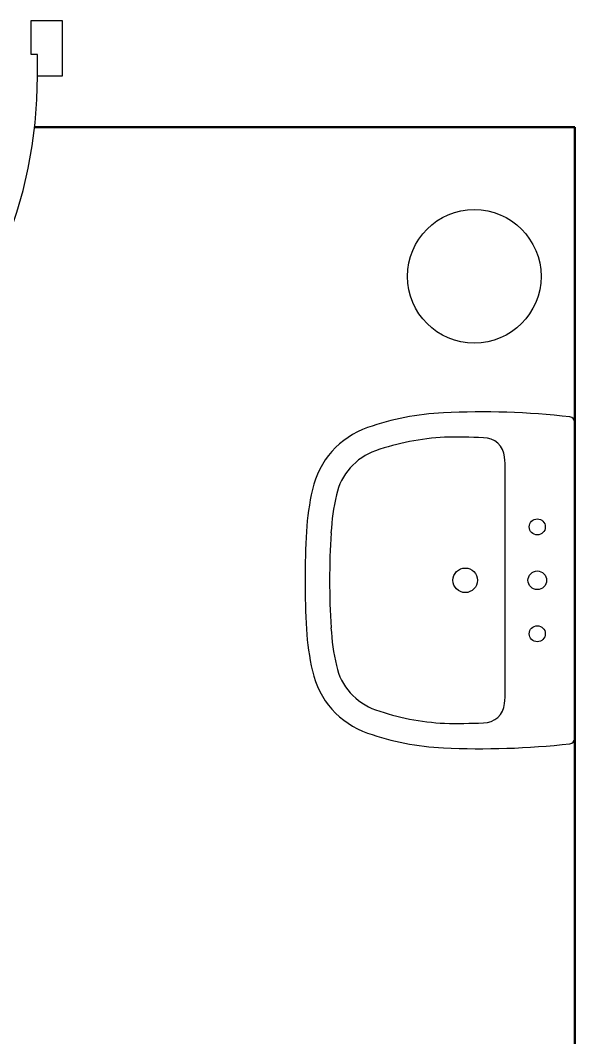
# Model space of a CAD drawing. Header units: millimetres. Extents: x 3051.7 to 3117.6, y 1576.4 to 1673.3.
# Drawn here: x 3083.102 to 3084.14, y 1593.466 to 1595.37 of the extents above; entities that cross this region are included whole.
import ezdxf

# ---------------------------------------------------------------- set-up
doc = ezdxf.new("R2010")
doc.units = ezdxf.units.MM
doc.layers.add('1º piso muebles', color=7, linetype='Continuous')
doc.layers.add('1º piso paredes', color=50, linetype='Continuous', lineweight=50)

msp = doc.modelspace()

# ---------------------------------------------------------------- linework, layer by layer
at = {"layer": '1º piso muebles'}
for p, q in [((3084.1402, 1594.618), (3084.1402, 1594.0258)), ((3084.0102, 1594.1154), (3084.0102, 1594.5284))]:
    msp.add_line(p, q, dxfattribs=at)
msp.add_lwpolyline([(3083.134, 1595.2661), (3083.134, 1595.3066), (3083.1225, 1595.3066), (3083.1225, 1595.3703), (3083.1804, 1595.3703), (3083.1804, 1595.2661), (3083.134, 1595.2661)], dxfattribs=at)
for centre, radius in [((3083.9522, 1594.891), 0.125), ((3084.0702, 1594.4219), 0.015), ((3083.9352, 1594.3219), 0.023), ((3084.0702, 1594.3219), 0.0175), ((3084.0702, 1594.2219), 0.015)]:
    msp.add_circle(centre, radius, dxfattribs=at)
for centre, radius, start, end in [((3082.2767, 1595.2661), 0.8574, 270, 0), ((3083.9178, 1594.1361), 0.5, 92.693, 109.3406), ((3083.9648, 1593.1372), 1.5, 83.6262, 92.693), ((3084.1302, 1594.618), 0.01, 0, 83.6262), ((3083.8052, 1594.4569), 0.16, 109.3406, 167.4429), ((3083.9178, 1594.1361), 0.454, 92.693, 109.3406), ((3083.9192, 1593.1358), 1.454, 88.0234, 90.898), ((3083.9692, 1594.5489), 0.04, 5.5937, 89.6995), ((3083.8052, 1594.4569), 0.114, 109.3406, 167.4429), ((3083.7602, 1594.5284), 0.25, 0, 5.5937), ((3084.137, 1594.383), 0.5, 167.4429, 176.4982), ((3084.137, 1594.383), 0.454, 167.4429, 176.4982), ((3085.1352, 1594.3219), 1.5, 176.4982, 183.5018), ((3085.1352, 1594.3219), 1.454, 176.4982, 183.5018), ((3084.137, 1594.2608), 0.5, 183.5018, 192.5571), ((3084.137, 1594.2608), 0.454, 183.5018, 192.5571), ((3083.8052, 1594.1869), 0.16, 192.5571, 250.6594), ((3083.8052, 1594.1869), 0.114, 192.5571, 250.6594), ((3083.7602, 1594.1154), 0.25, 354.4063, 360), ((3083.9692, 1594.0949), 0.04, 270.3005, 354.4063), ((3083.9178, 1594.5077), 0.454, 250.6594, 267.307), ((3083.9192, 1595.508), 1.454, 269.102, 271.9766), ((3083.9178, 1594.5077), 0.5, 250.6594, 267.307), ((3083.9648, 1595.5066), 1.5, 267.307, 276.3738), ((3084.1302, 1594.0258), 0.01, 276.3738, 0)]:
    msp.add_arc(centre, radius, start, end, dxfattribs=at)
at = {"layer": '1º piso paredes'}
for p, q in [((3083.1287, 1595.1703), (3084.1402, 1595.1703)), ((3084.1402, 1595.1703), (3084.1402, 1591.561))]:
    msp.add_line(p, q, dxfattribs=at)

doc.saveas('drawing.dxf')
